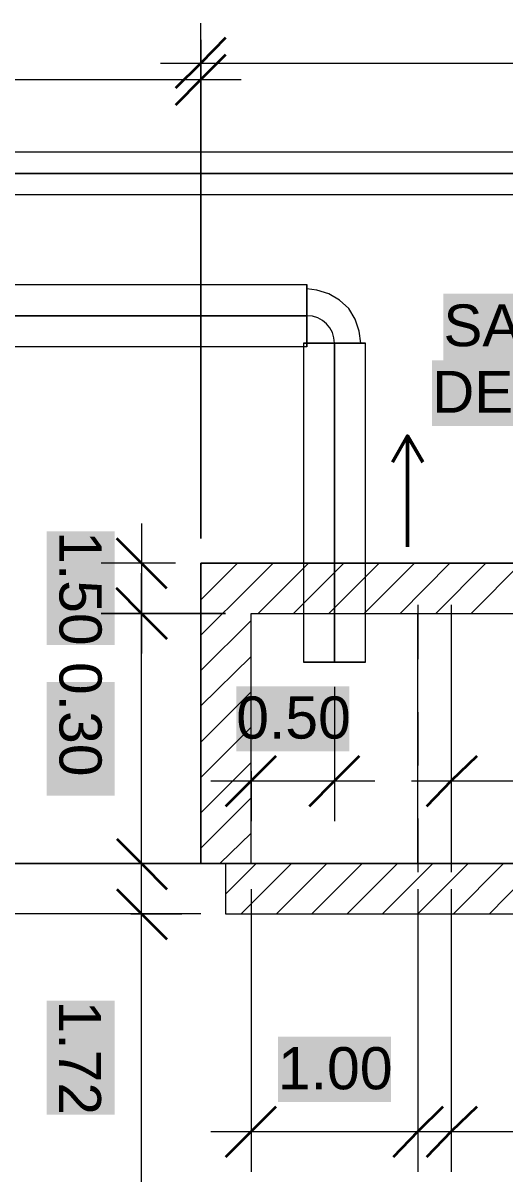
# Model space of a CAD drawing. Extents: x -187 to 52, y -9 to 65.
# Drawn here: x -170.28 to -167.4, y 48.4 to 55.29 of the extents above; entities that cross this region are included whole.
import ezdxf

# ---------------------------------------------------------------- set-up
doc = ezdxf.new("R2010")
doc.units = 0
doc.header["$MEASUREMENT"] = 0
doc.layers.add('PDF4_Geometría', color=7, linetype='Continuous')
doc.layers.add('PDF4_Texto', color=7, linetype='Continuous')
doc.layers.add('PDF4_Rellenos sólidos', color=7, linetype='Continuous', true_color=0xffffff)
doc.styles.add('PDF Arial', font='arial.ttf')

msp = doc.modelspace()

# ---------------------------------------------------------------- hatches: boundary and pattern name
at = {"layer": 'PDF4_Rellenos sólidos', "transparency": 33554559}
for points in [[(-167.7654, 53.6657), (-167.7654, 53.2681), (-165.8496, 53.2681), (-165.8496, 53.6657)], [(-167.8331, 53.2681), (-167.8331, 52.8748), (-165.8835, 52.8748), (-165.8835, 53.2681)], [(-170.1379, 52.2447), (-170.1379, 51.5638), (-169.7319, 51.5638), (-169.7319, 52.2447)], [(-170.1379, 51.3439), (-170.1379, 50.663), (-169.7319, 50.663), (-169.7319, 51.3439)], [(-169.0045, 51.3185), (-169.0045, 50.9294), (-168.3279, 50.9294), (-168.3279, 51.3185)], [(-170.1379, 49.4366), (-170.1379, 48.7557), (-169.7319, 48.7557), (-169.7319, 49.4366)], [(-168.755, 49.2209), (-168.755, 48.8318), (-168.0784, 48.8318), (-168.0784, 49.2209)]]:
    msp.add_hatch(color=256, dxfattribs=at).paths.add_polyline_path(points)

# ---------------------------------------------------------------- linework, layer by layer
at = {"layer": 'PDF4_Geometría', "lineweight": 9}
for points in [[(-169.216, 55.1839), (-169.216, 54.9471), (-169.216, 52.2024), (-169.216, 55.0443), (-169.216, 55.2854)], [(-169.457, 55.0443), (-162.5848, 55.0443)], [(-176.4477, 54.9471), (-168.9749, 54.9471)], [(-180.017, 54.5157), (-165.5705, 54.5157)], [(-165.5705, 54.2577), (-180.017, 54.2577)], [(-180.017, 53.7206), (-168.5816, 53.7206)], [(-168.2602, 53.3696), (-168.2687, 53.4415), (-168.294, 53.5134), (-168.3321, 53.5768), (-168.3871, 53.6276), (-168.4505, 53.6657), (-168.5224, 53.6868), (-168.5816, 53.6953)], [(-168.6028, 53.3696), (-168.6028, 51.4623)], [(-168.5816, 53.3739), (-168.5774, 53.3739), (-168.5774, 53.3696)], [(-168.2306, 51.4623), (-168.2306, 53.3696)], [(-168.5816, 53.3485), (-180.017, 53.3485)], [(-169.5712, 52.2912), (-169.5712, 51.5131)], [(-169.3682, 52.0544), (-169.5712, 52.0544), (-169.8123, 52.0544)], [(-168.9157, 52.0544), (-169.216, 52.0544), (-169.216, 50.257), (-162.8216, 50.257), (-162.8216, 51.7541)], [(-169.216, 52.0459), (-169.2075, 52.0544)], [(-169.216, 51.8345), (-168.9961, 52.0544)], [(-169.216, 51.623), (-168.9157, 51.9233), (-168.7846, 52.0544)], [(-168.8734, 51.7541), (-168.5732, 52.0544)], [(-168.662, 51.7541), (-168.3617, 52.0544)], [(-168.4505, 51.7541), (-168.1502, 52.0544)], [(-168.2391, 51.7541), (-167.9388, 52.0544)], [(-168.0234, 51.7541), (-167.7273, 52.0544)], [(-167.8119, 51.7541), (-167.5117, 52.0544)], [(-167.6005, 51.7541), (-167.3002, 52.0544)], [(-169.5712, 50.016), (-169.5712, 51.9952)], [(-169.216, 51.4116), (-168.9157, 51.7118)], [(-169.216, 51.2001), (-168.9157, 51.4961)], [(-168.4167, 51.3143), (-168.4167, 50.7518), (-168.4167, 50.5108)], [(-169.216, 50.9844), (-168.9157, 51.2847)], [(-169.216, 50.773), (-168.9157, 51.0732)], [(-169.216, 50.5615), (-168.9157, 50.8618)], [(-168.9157, 50.811), (-168.9157, 50.7518), (-168.9157, 50.5108)], [(-167.7189, 50.811), (-167.7189, 50.7518), (-167.7189, 50.5108)], [(-169.1568, 50.7518), (-168.1756, 50.7518)], [(-167.9557, 50.7518), (-162.885, 50.7518)], [(-169.216, 50.3501), (-168.9157, 50.6503)], [(-169.1018, 50.257), (-168.9157, 50.4389)], [(-175.9106, 49.9568), (-175.9106, 50.257), (-169.216, 50.257)], [(-169.068, 50.257), (-175.9106, 50.257)], [(-169.6347, 50.257), (-169.5712, 50.257), (-169.3302, 50.257)], [(-169.5712, 47.9987), (-169.5712, 50.1936)], [(-169.068, 50.0752), (-168.8861, 50.257)], [(-168.9749, 49.9568), (-168.6747, 50.257)], [(-168.7635, 49.9568), (-168.4632, 50.257)], [(-168.552, 49.9568), (-168.2517, 50.257)], [(-168.3406, 49.9568), (-168.0403, 50.257)], [(-168.1291, 49.9568), (-167.8288, 50.257)], [(-167.9176, 49.9568), (-167.6174, 50.257)], [(-167.7062, 49.9568), (-167.4059, 50.257)], [(-167.4905, 49.9568), (-167.1945, 50.257)], [(-168.9157, 50.1048), (-168.9157, 48.6542), (-168.9157, 48.4131)], [(-167.9176, 50.1048), (-167.9176, 48.6542), (-167.9176, 48.4131)], [(-167.7189, 50.1048), (-167.7189, 48.6542), (-167.7189, 48.4131)], [(-169.216, 49.9568), (-175.9106, 49.9568)], [(-169.6347, 49.9568), (-169.5712, 49.9568), (-169.3302, 49.9568)], [(-169.1568, 48.6542), (-167.6766, 48.6542)], [(-167.9557, 48.6542), (-165.2787, 48.6542)]]:
    msp.add_lwpolyline(points, dxfattribs=at)
at = {"layer": 'PDF4_Geometría', "lineweight": 35}
for points in [[(-169.068, 55.1966), (-169.216, 55.0443), (-169.3682, 54.8963)], [(-169.068, 55.0951), (-169.216, 54.9471), (-169.3682, 54.7948)], [(-169.419, 51.9021), (-169.5712, 52.0544), (-169.7192, 52.2024)], [(-168.7677, 50.8998), (-168.9157, 50.7518), (-169.068, 50.5996)], [(-168.2687, 50.8998), (-168.4167, 50.7518), (-168.5689, 50.5996)], [(-167.5666, 50.8998), (-167.7189, 50.7518), (-167.8669, 50.5996)], [(-169.7192, 50.405), (-169.5712, 50.257), (-169.419, 50.1048)], [(-169.7192, 50.1048), (-169.5712, 49.9568), (-169.419, 49.8045)], [(-168.7677, 48.8022), (-168.9157, 48.6542), (-169.068, 48.502)], [(-167.7696, 48.8022), (-167.9176, 48.6542), (-168.0657, 48.502)], [(-167.5666, 48.8022), (-167.7189, 48.6542), (-167.8669, 48.502)]]:
    msp.add_lwpolyline(points, dxfattribs=at)
at = {"layer": 'PDF4_Geometría', "lineweight": 9}
for points in [[(-180.017, 54.3846), (-165.5705, 54.3846)], [(-168.5816, 53.7206), (-168.5816, 53.7122), (-168.5816, 53.6953), (-168.5816, 53.6657), (-168.5816, 53.6276), (-168.5816, 53.5811), (-168.5816, 53.5346), (-168.5816, 53.488), (-168.5816, 53.4415), (-168.5816, 53.4035), (-168.5816, 53.3739), (-168.5816, 53.3569), (-168.5816, 53.3485), (-168.5816, 53.3569), (-168.5816, 53.3739), (-168.5816, 53.4035), (-168.5816, 53.4415), (-168.5816, 53.488), (-168.5816, 53.5346), (-168.5816, 53.5811), (-168.5816, 53.6276), (-168.5816, 53.6657), (-168.5816, 53.6953), (-168.5816, 53.7122)], [(-168.5816, 53.6953), (-168.5816, 53.6868), (-168.5816, 53.6699), (-168.5816, 53.6487), (-168.5816, 53.6149), (-168.5816, 53.5768), (-168.5816, 53.5346), (-168.5816, 53.4923), (-168.5816, 53.4542), (-168.5816, 53.4204), (-168.5816, 53.395), (-168.5816, 53.3823), (-168.5816, 53.3739), (-168.5816, 53.3823), (-168.5816, 53.395), (-168.5816, 53.4204), (-168.5816, 53.4542), (-168.5816, 53.4923), (-168.5816, 53.5346), (-168.5816, 53.5768), (-168.5816, 53.6149), (-168.5816, 53.6487), (-168.5816, 53.6699), (-168.5816, 53.6868)], [(-168.5816, 53.5346), (-180.017, 53.5346)], [(-168.6028, 53.3696), (-168.5943, 53.3696), (-168.5774, 53.3696), (-168.5478, 53.3696), (-168.5097, 53.3696), (-168.4632, 53.3696), (-168.4167, 53.3696), (-168.3702, 53.3696), (-168.3236, 53.3696), (-168.2856, 53.3696), (-168.256, 53.3696), (-168.2391, 53.3696), (-168.2306, 53.3696), (-168.2391, 53.3696), (-168.256, 53.3696), (-168.2856, 53.3696), (-168.3236, 53.3696), (-168.3702, 53.3696), (-168.4167, 53.3696), (-168.4632, 53.3696), (-168.5097, 53.3696), (-168.5478, 53.3696), (-168.5774, 53.3696), (-168.5943, 53.3696)], [(-168.2602, 53.3696), (-168.2644, 53.3696), (-168.2813, 53.3696), (-168.3067, 53.3696), (-168.3363, 53.3696), (-168.3744, 53.3696), (-168.4167, 53.3696), (-168.459, 53.3696), (-168.497, 53.3696), (-168.5309, 53.3696), (-168.5562, 53.3696), (-168.5689, 53.3696), (-168.5774, 53.3696), (-168.5689, 53.3696), (-168.5562, 53.3696), (-168.5309, 53.3696), (-168.497, 53.3696), (-168.459, 53.3696), (-168.4167, 53.3696), (-168.3744, 53.3696), (-168.3363, 53.3696), (-168.3067, 53.3696), (-168.2813, 53.3696), (-168.2644, 53.3696)], [(-168.4167, 51.4623), (-168.4167, 53.3696)], [(-162.8216, 52.0544), (-162.8216, 50.257), (-169.216, 50.257), (-169.216, 52.0544)], [(-169.216, 52.0544), (-169.216, 51.8937), (-169.216, 51.8556), (-169.216, 50.5742), (-169.216, 50.257), (-169.216, 51.8556)], [(-162.8216, 50.257), (-162.8216, 51.5342), (-162.8216, 51.8556), (-162.8216, 52.0332), (-162.8216, 52.0544), (-163.5998, 52.0544), (-163.697, 52.0544), (-166.539, 52.0544), (-166.8942, 52.0544), (-168.958, 52.0544), (-169.216, 52.0544), (-166.8942, 52.0544), (-163.697, 52.0544), (-162.8216, 52.0544), (-162.8216, 51.8556)], [(-162.8216, 52.0544), (-169.216, 52.0544), (-169.216, 50.257), (-162.8216, 50.257)], [(-169.216, 52.0544), (-162.8216, 52.0544), (-162.8216, 50.257), (-169.216, 50.257), (-169.216, 52.0544), (-169.216, 50.257), (-162.8216, 50.257), (-162.8216, 52.0544)], [(-169.068, 51.7541), (-169.5712, 51.7541), (-169.8123, 51.7541), (-169.5712, 51.7541)], [(-167.7189, 50.257), (-167.9176, 50.257), (-167.9176, 51.7541), (-167.7189, 51.7541)], [(-168.6028, 51.4623), (-168.5943, 51.4623), (-168.5774, 51.4623), (-168.5478, 51.4623), (-168.5097, 51.4623), (-168.4632, 51.4623), (-168.4167, 51.4623), (-168.3702, 51.4623), (-168.3236, 51.4623), (-168.2856, 51.4623), (-168.256, 51.4623), (-168.2391, 51.4623), (-168.2306, 51.4623), (-168.2391, 51.4623), (-168.256, 51.4623), (-168.2856, 51.4623), (-168.3236, 51.4623), (-168.3702, 51.4623), (-168.4167, 51.4623), (-168.4632, 51.4623), (-168.5097, 51.4623), (-168.5478, 51.4623), (-168.5774, 51.4623), (-168.5943, 51.4623)], [(-154.8794, 50.257), (-154.8794, 29.1793), (-158.0301, 29.1793), (-158.0301, 32.8924), (-170.6539, 32.8924), (-172.8107, 32.8924), (-172.8107, 29.1793), (-176.2109, 29.1793), (-176.2109, 50.257)]]:
    msp.add_lwpolyline(points, close=True, dxfattribs=at)
at = {"layer": 'PDF4_Geometría', "lineweight": 50}
for points in [[(-167.9811, 52.8156), (-168.0699, 52.6591)], [(-167.9811, 52.1516), (-167.9811, 52.8156), (-167.888, 52.6591)]]:
    msp.add_lwpolyline(points, dxfattribs=at)
at = {"layer": 'PDF4_Geometría', "lineweight": 20}
msp.add_lwpolyline([(-155.1797, 50.257), (-162.8216, 50.257), (-162.8216, 51.7541), (-162.8216, 52.0544), (-168.9157, 52.0544), (-169.216, 52.0544), (-169.216, 50.257), (-169.068, 50.257), (-169.068, 49.9568), (-167.1184, 49.9568), (-167.1184, 50.257), (-168.9157, 50.257), (-168.9157, 51.7541), (-163.1219, 51.7541), (-163.1219, 50.257), (-163.6209, 50.257), (-163.6209, 49.9568), (-162.9739, 49.9568), (-162.8216, 49.9568), (-155.1797, 49.9568)], dxfattribs=at)
at = {"layer": 'PDF4_Geometría', "lineweight": 35}
msp.add_lwpolyline([(-169.419, 51.6019), (-169.5712, 51.7541), (-169.7192, 51.9021), (-169.5712, 51.7541)], close=True, dxfattribs=at)
at = {"layer": 'PDF4_Geometría', "color": 30, "lineweight": 9, "true_color": 0xff7f00}
for points in [[(-167.9176, 51.8049), (-167.9176, 51.4792)], [(-167.7189, 51.8049), (-167.7189, 51.4792)], [(-167.9176, 51.162), (-167.9176, 50.8449)], [(-167.7189, 51.162), (-167.7189, 50.8449)], [(-167.9176, 50.5277), (-167.9176, 50.2063)], [(-167.7189, 50.5277), (-167.7189, 50.2063)]]:
    msp.add_lwpolyline(points, dxfattribs=at)
at = {"layer": 'PDF4_Geometría', "color": 9, "lineweight": 9, "true_color": 0xc0c0c0}
msp.add_lwpolyline([(-167.9176, 50.257), (-167.9176, 51.0056), (-167.9176, 51.7541)], dxfattribs=at)
at = {"layer": 'PDF4_Geometría', "lineweight": 9}
msp.add_arc((-168.5818, 53.3694), 0.1651, 0.07038, 89.92962, dxfattribs=at)

# ---------------------------------------------------------------- texts
at = {"layer": 'PDF4_Texto', "attachment_point": 7, "style": 'PDF Arial'}
for s, insert, char_height in [('SALIDA DE', (-167.7654, 53.3484), 0.24998), ('DESBORDE', (-167.833, 52.9509), 0.24998), ('0.50', (-169.0045, 51.0013), 0.25199), ('1.00', (-168.755, 48.9036), 0.25199)]:
    msp.add_mtext(s, dxfattribs=dict(at, insert=insert, char_height=char_height))
at = {"layer": 'PDF4_Texto', "char_height": 0.25199, "attachment_point": 7, "rotation": 270, "style": 'PDF Arial'}
for s, insert in [('1.50 0.30', (-170.0653, 52.2459)), ('1.72', (-170.0653, 49.4378))]:
    msp.add_mtext(s, dxfattribs=dict(at, insert=insert))

doc.saveas('drawing.dxf')
